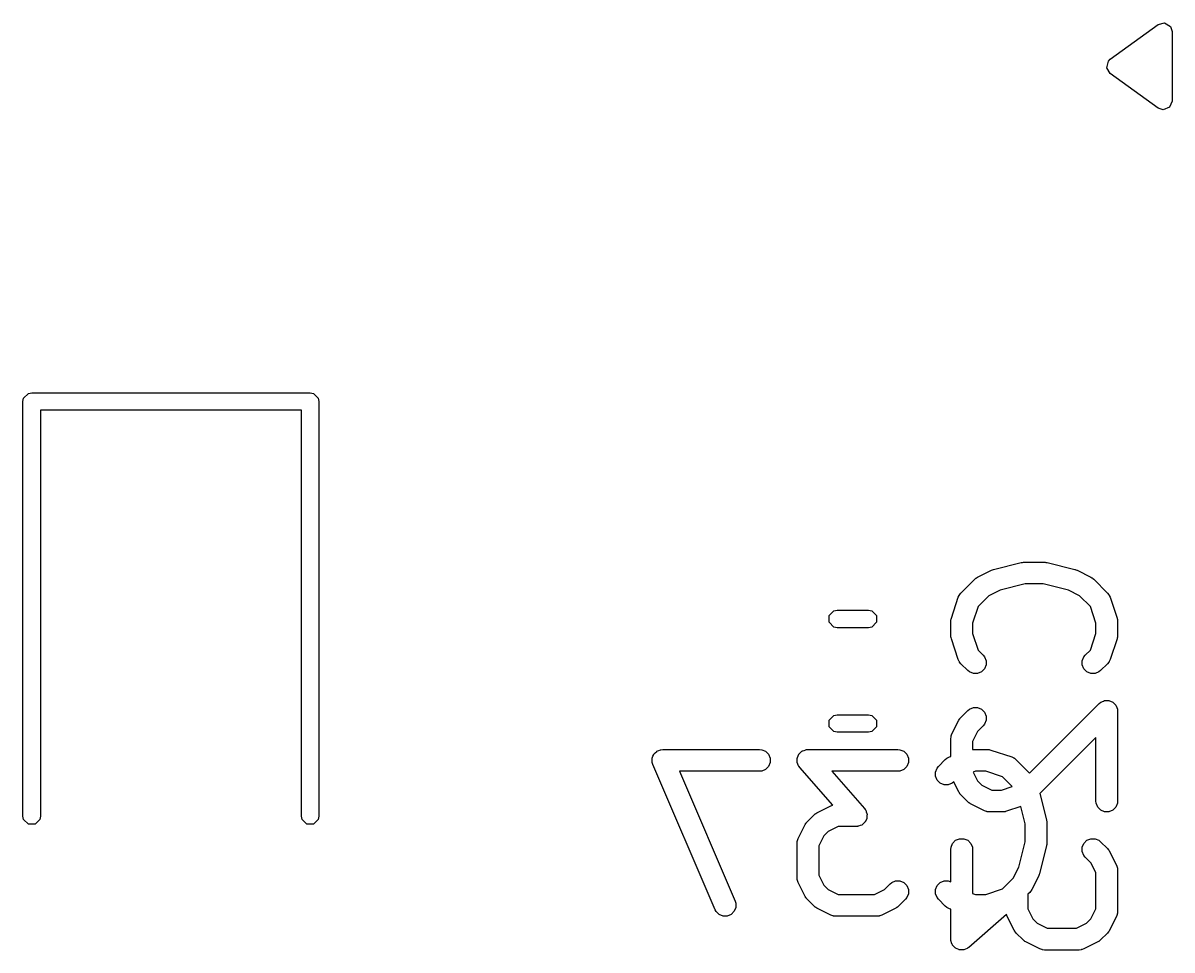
# Model space of a CAD drawing. Extents: x 3.99 to 8.09, y -5.39 to -1.7.
# Drawn here: x 7.2059 to 7.5177, y -3.2371 to -2.9855 of the extents above; entities that cross this region are included whole.
import ezdxf

# ---------------------------------------------------------------- set-up
doc = ezdxf.new("R2010")
doc.units = 0
doc.header["$MEASUREMENT"] = 0
doc.layers.add('BLACK', color=7, linetype='CONTINUOUS')

msp = doc.modelspace()

# ---------------------------------------------------------------- linework, layer by layer
at = {"layer": 'BLACK', "linetype": 'CONTINUOUS'}
for p, q in [((7.50097, -2.99533), (7.51396, -2.98588)), ((7.51396, -2.98588), (7.51572, -2.98546)), ((7.51572, -2.98546), (7.51726, -2.98641)), ((7.51726, -2.98641), (7.51772, -2.9878)), ((7.51772, -2.9878), (7.51772, -3.00669)), ((7.50003, -2.99761), (7.50045, -2.99585)), ((7.50045, -2.99585), (7.50097, -2.99533)), ((7.50097, -2.99915), (7.50003, -2.99761)), ((7.51396, -3.0086), (7.50097, -2.99915)), ((7.51535, -3.00906), (7.51396, -3.0086)), ((7.51702, -3.00836), (7.51535, -3.00906)), ((7.51772, -3.00669), (7.51702, -3.00836)), ((7.20609, -3.08729), (7.20736, -3.08601)), ((7.20736, -3.08601), (7.20827, -3.08583)), ((7.20827, -3.08583), (7.28386, -3.08583)), ((7.28386, -3.08583), (7.28476, -3.08601)), ((7.28476, -3.08601), (7.28604, -3.08729)), ((7.20591, -3.08819), (7.20609, -3.08729)), ((7.20591, -3.20079), (7.20591, -3.08819)), ((7.28604, -3.08729), (7.28622, -3.08819)), ((7.28622, -3.08819), (7.28622, -3.20079)), ((7.2815, -3.09055), (7.21063, -3.09055)), ((7.21063, -3.09055), (7.21063, -3.20079)), ((7.2815, -3.20079), (7.2815, -3.09055)), ((7.46929, -3.13381), (7.47679, -3.13193)), ((7.47679, -3.13193), (7.47689, -3.13192)), ((7.47689, -3.13192), (7.47693, -3.1319)), ((7.47693, -3.1319), (7.47715, -3.13188)), ((7.47715, -3.13188), (7.47737, -3.13185)), ((7.47737, -3.13185), (7.47741, -3.13185)), ((7.47741, -3.13185), (7.47751, -3.13184)), ((7.47751, -3.13184), (7.48313, -3.13184)), ((7.48313, -3.13184), (7.48323, -3.13185)), ((7.48323, -3.13185), (7.48328, -3.13185)), ((7.48328, -3.13185), (7.48349, -3.13188)), ((7.48349, -3.13188), (7.48371, -3.1319)), ((7.48371, -3.1319), (7.48375, -3.13192)), ((7.48375, -3.13192), (7.48385, -3.13193)), ((7.48385, -3.13193), (7.49135, -3.13381)), ((7.46042, -3.14021), (7.46417, -3.13646)), ((7.46417, -3.13646), (7.4644, -3.13627)), ((7.4644, -3.13627), (7.46445, -3.13621)), ((7.46445, -3.13621), (7.46454, -3.13616)), ((7.46454, -3.13616), (7.46462, -3.13609)), ((7.46462, -3.13609), (7.46469, -3.13606)), ((7.46469, -3.13606), (7.46494, -3.1359)), ((7.46494, -3.1359), (7.46869, -3.13403)), ((7.46869, -3.13403), (7.46873, -3.13401)), ((7.46873, -3.13401), (7.46875, -3.134)), ((7.46875, -3.134), (7.46899, -3.13391)), ((7.46899, -3.13391), (7.46923, -3.13382)), ((7.46923, -3.13382), (7.46925, -3.13382)), ((7.46925, -3.13382), (7.46929, -3.13381)), ((7.49135, -3.13381), (7.49139, -3.13382)), ((7.49139, -3.13382), (7.49141, -3.13382)), ((7.49141, -3.13382), (7.49165, -3.13391)), ((7.49165, -3.13391), (7.49189, -3.134)), ((7.49189, -3.134), (7.49191, -3.13401)), ((7.49191, -3.13401), (7.49195, -3.13403)), ((7.49195, -3.13403), (7.4957, -3.1359)), ((7.4957, -3.1359), (7.49595, -3.13606)), ((7.49595, -3.13606), (7.49602, -3.13609)), ((7.49602, -3.13609), (7.4961, -3.13616)), ((7.4961, -3.13616), (7.49619, -3.13621)), ((7.49619, -3.13621), (7.49624, -3.13627)), ((7.49624, -3.13627), (7.49647, -3.13646)), ((7.49647, -3.13646), (7.50022, -3.14021)), ((7.47104, -3.13946), (7.46801, -3.14097)), ((7.47787, -3.13775), (7.47104, -3.13946)), ((7.48277, -3.13775), (7.47787, -3.13775)), ((7.4896, -3.13946), (7.48277, -3.13775)), ((7.49263, -3.14097), (7.4896, -3.13946)), ((7.45784, -3.14699), (7.45971, -3.14136)), ((7.45971, -3.14136), (7.45995, -3.14083)), ((7.45995, -3.14083), (7.46002, -3.14075)), ((7.46002, -3.14075), (7.46006, -3.14065)), ((7.46006, -3.14065), (7.46042, -3.14021)), ((7.46801, -3.14097), (7.46509, -3.14389)), ((7.49555, -3.14389), (7.49263, -3.14097)), ((7.50022, -3.14021), (7.50059, -3.14065)), ((7.50059, -3.14065), (7.50063, -3.14075)), ((7.50063, -3.14075), (7.5007, -3.14083)), ((7.5007, -3.14083), (7.50093, -3.14136)), ((7.50093, -3.14136), (7.50281, -3.14699)), ((7.42467, -3.14634), (7.42595, -3.14506)), ((7.42595, -3.14506), (7.42686, -3.14488)), ((7.42686, -3.14488), (7.43535, -3.14488)), ((7.43535, -3.14488), (7.43625, -3.14506)), ((7.43625, -3.14506), (7.43753, -3.14634)), ((7.46509, -3.14389), (7.46359, -3.1484)), ((7.49705, -3.1484), (7.49555, -3.14389)), ((7.42467, -3.14815), (7.42467, -3.14634)), ((7.42595, -3.14943), (7.42467, -3.14815)), ((7.43753, -3.14815), (7.43625, -3.14943)), ((7.43753, -3.14634), (7.43753, -3.14815)), ((7.45768, -3.14792), (7.45771, -3.14763)), ((7.45768, -3.15167), (7.45768, -3.14792)), ((7.45771, -3.14755), (7.45773, -3.14745)), ((7.45771, -3.14763), (7.45771, -3.14755)), ((7.45773, -3.14745), (7.45774, -3.14734)), ((7.45774, -3.14734), (7.45777, -3.14727)), ((7.45777, -3.14727), (7.45784, -3.14699)), ((7.46359, -3.1484), (7.46359, -3.15119)), ((7.49705, -3.15119), (7.49705, -3.1484)), ((7.50281, -3.14699), (7.50287, -3.14727)), ((7.50287, -3.14727), (7.5029, -3.14734)), ((7.5029, -3.14734), (7.50291, -3.14745)), ((7.50291, -3.14745), (7.50294, -3.14755)), ((7.50294, -3.14755), (7.50293, -3.14763)), ((7.50293, -3.14763), (7.50296, -3.14792)), ((7.50296, -3.14792), (7.50296, -3.15167)), ((7.42686, -3.14961), (7.42595, -3.14943)), ((7.43535, -3.14961), (7.42686, -3.14961)), ((7.43625, -3.14943), (7.43535, -3.14961)), ((7.45771, -3.15196), (7.45768, -3.15167)), ((7.45771, -3.15204), (7.45771, -3.15196)), ((7.45773, -3.15214), (7.45771, -3.15204)), ((7.45774, -3.15224), (7.45773, -3.15214)), ((7.45777, -3.15232), (7.45774, -3.15224)), ((7.45784, -3.1526), (7.45777, -3.15232)), ((7.46359, -3.15119), (7.46509, -3.1557)), ((7.49555, -3.1557), (7.49705, -3.15119)), ((7.50287, -3.15232), (7.50281, -3.1526)), ((7.5029, -3.15224), (7.50287, -3.15232)), ((7.50291, -3.15214), (7.5029, -3.15224)), ((7.50294, -3.15204), (7.50291, -3.15214)), ((7.50296, -3.15167), (7.50293, -3.15196)), ((7.50293, -3.15196), (7.50294, -3.15204)), ((7.45971, -3.15823), (7.45784, -3.1526)), ((7.50281, -3.1526), (7.50093, -3.15823)), ((7.45995, -3.15875), (7.45971, -3.15823)), ((7.46509, -3.1557), (7.46647, -3.15708)), ((7.46647, -3.15708), (7.46684, -3.15753)), ((7.46684, -3.15753), (7.46728, -3.15859)), ((7.46728, -3.15859), (7.46728, -3.15974)), ((7.49336, -3.15859), (7.4938, -3.15753)), ((7.49336, -3.15974), (7.49336, -3.15859)), ((7.4938, -3.15753), (7.49417, -3.15708)), ((7.49417, -3.15708), (7.49555, -3.1557)), ((7.50093, -3.15823), (7.5007, -3.15875)), ((7.46002, -3.15884), (7.45995, -3.15875)), ((7.46006, -3.15893), (7.46002, -3.15884)), ((7.46042, -3.15938), (7.46006, -3.15893)), ((7.4623, -3.16126), (7.46042, -3.15938)), ((7.46275, -3.16162), (7.4623, -3.16126)), ((7.46381, -3.16206), (7.46275, -3.16162)), ((7.46603, -3.16162), (7.46496, -3.16206)), ((7.46684, -3.16081), (7.46603, -3.16162)), ((7.46728, -3.15974), (7.46684, -3.16081)), ((7.4938, -3.16081), (7.49336, -3.15974)), ((7.49462, -3.16162), (7.4938, -3.16081)), ((7.49568, -3.16206), (7.49462, -3.16162)), ((7.4979, -3.16162), (7.49683, -3.16206)), ((7.49834, -3.16126), (7.4979, -3.16162)), ((7.50022, -3.15938), (7.49834, -3.16126)), ((7.50059, -3.15893), (7.50022, -3.15938)), ((7.50063, -3.15884), (7.50059, -3.15893)), ((7.5007, -3.15875), (7.50063, -3.15884)), ((7.46496, -3.16206), (7.46381, -3.16206)), ((7.49683, -3.16206), (7.49568, -3.16206)), ((7.47904, -3.18908), (7.49792, -3.1702)), ((7.49792, -3.1702), (7.49837, -3.16984)), ((7.49837, -3.16984), (7.49912, -3.16952)), ((7.49912, -3.16952), (7.49943, -3.16939)), ((7.49943, -3.16939), (7.50058, -3.16939)), ((7.50058, -3.16939), (7.50165, -3.16984)), ((7.50165, -3.16984), (7.50246, -3.17065)), ((7.50246, -3.17065), (7.50272, -3.17127)), ((7.42467, -3.17469), (7.42595, -3.17341)), ((7.42595, -3.17341), (7.42686, -3.17323)), ((7.42686, -3.17323), (7.43535, -3.17323)), ((7.43535, -3.17323), (7.43625, -3.17341)), ((7.43625, -3.17341), (7.43753, -3.17469)), ((7.46012, -3.17432), (7.46018, -3.17423)), ((7.46018, -3.17423), (7.46024, -3.17418)), ((7.46024, -3.17418), (7.46042, -3.17395)), ((7.46042, -3.17395), (7.4623, -3.17208)), ((7.4623, -3.17208), (7.46275, -3.17171)), ((7.46275, -3.17171), (7.46381, -3.17127)), ((7.46381, -3.17127), (7.46496, -3.17127)), ((7.46496, -3.17127), (7.46603, -3.17171)), ((7.46603, -3.17171), (7.46684, -3.17253)), ((7.46684, -3.17253), (7.46728, -3.17359)), ((7.46728, -3.17359), (7.46728, -3.17474)), ((7.50272, -3.17127), (7.5029, -3.17171)), ((7.5029, -3.17171), (7.50296, -3.17229)), ((7.50296, -3.17229), (7.50296, -3.19666)), ((7.42467, -3.17649), (7.42467, -3.17469)), ((7.42595, -3.17777), (7.42467, -3.17649)), ((7.43753, -3.17649), (7.43625, -3.17777)), ((7.43753, -3.17469), (7.43753, -3.17649)), ((7.458, -3.17847), (7.45987, -3.17472)), ((7.45987, -3.17472), (7.46003, -3.17447)), ((7.46003, -3.17447), (7.46006, -3.1744)), ((7.46006, -3.1744), (7.46012, -3.17432)), ((7.46647, -3.17625), (7.46494, -3.17779)), ((7.46684, -3.17581), (7.46647, -3.17625)), ((7.46728, -3.17474), (7.46684, -3.17581)), ((7.42686, -3.17795), (7.42595, -3.17777)), ((7.43535, -3.17795), (7.42686, -3.17795)), ((7.43625, -3.17777), (7.43535, -3.17795)), ((7.45768, -3.17979), (7.45774, -3.17921)), ((7.45768, -3.18459), (7.45768, -3.17979)), ((7.45774, -3.17921), (7.45778, -3.17912)), ((7.45778, -3.17912), (7.45779, -3.17901)), ((7.45779, -3.17901), (7.458, -3.17847)), ((7.46494, -3.17779), (7.46359, -3.18049)), ((7.49705, -3.17942), (7.48186, -3.19462)), ((7.49705, -3.19666), (7.49705, -3.17942)), ((7.37709, -3.18398), (7.37749, -3.18359)), ((7.37749, -3.18359), (7.37788, -3.18319)), ((7.37788, -3.18319), (7.37789, -3.18318)), ((7.37789, -3.18318), (7.37791, -3.18317)), ((7.37791, -3.18317), (7.37842, -3.18295)), ((7.37842, -3.18295), (7.37894, -3.18273)), ((7.37894, -3.18273), (7.37895, -3.18273)), ((7.37895, -3.18273), (7.37897, -3.18273)), ((7.37897, -3.18273), (7.37955, -3.18267)), ((7.37955, -3.18267), (7.40579, -3.18267)), ((7.40579, -3.18267), (7.40637, -3.18273)), ((7.40637, -3.18273), (7.40743, -3.18317)), ((7.40743, -3.18317), (7.40825, -3.18398)), ((7.41658, -3.18382), (7.41694, -3.18351)), ((7.41694, -3.18351), (7.41728, -3.18317)), ((7.41728, -3.18317), (7.41737, -3.18313)), ((7.41737, -3.18313), (7.41744, -3.18306)), ((7.41744, -3.18306), (7.4179, -3.18291)), ((7.4179, -3.18291), (7.41834, -3.18273)), ((7.41834, -3.18273), (7.41848, -3.18271)), ((7.41848, -3.18271), (7.41853, -3.18269)), ((7.41853, -3.18269), (7.41861, -3.1827)), ((7.41861, -3.1827), (7.41892, -3.18267)), ((7.41892, -3.18267), (7.44329, -3.18267)), ((7.44329, -3.18267), (7.44386, -3.18273)), ((7.44386, -3.18273), (7.44493, -3.18317)), ((7.44493, -3.18317), (7.44574, -3.18398)), ((7.46359, -3.18049), (7.46359, -3.1827)), ((7.46359, -3.1827), (7.46362, -3.1827)), ((7.46362, -3.1827), (7.46391, -3.18267)), ((7.46391, -3.18267), (7.46766, -3.18267)), ((7.46766, -3.18267), (7.46795, -3.1827)), ((7.46795, -3.1827), (7.46803, -3.18269)), ((7.46803, -3.18269), (7.46813, -3.18272)), ((7.46813, -3.18272), (7.46824, -3.18273)), ((7.46824, -3.18273), (7.46831, -3.18276)), ((7.46831, -3.18276), (7.46859, -3.18282)), ((7.46859, -3.18282), (7.47422, -3.1847)), ((7.37664, -3.18508), (7.37665, -3.18507)), ((7.37665, -3.18564), (7.37664, -3.18508)), ((7.37665, -3.18505), (7.37686, -3.18453)), ((7.37665, -3.18507), (7.37665, -3.18505)), ((7.37665, -3.1862), (7.37665, -3.18564)), ((7.37666, -3.18622), (7.37665, -3.1862)), ((7.37666, -3.18623), (7.37666, -3.18622)), ((7.37683, -3.18679), (7.37666, -3.18623)), ((7.37686, -3.18453), (7.37707, -3.18401)), ((7.37707, -3.18401), (7.37708, -3.184)), ((7.37708, -3.184), (7.37709, -3.18398)), ((7.40825, -3.18398), (7.40869, -3.18505)), ((7.40869, -3.1862), (7.40825, -3.18726)), ((7.40869, -3.18505), (7.40869, -3.1862)), ((7.41599, -3.186), (7.41602, -3.18553)), ((7.41602, -3.1861), (7.41599, -3.186)), ((7.41602, -3.18505), (7.41606, -3.18495)), ((7.41602, -3.18553), (7.41602, -3.18505)), ((7.41602, -3.1862), (7.41602, -3.1861)), ((7.4162, -3.18664), (7.41602, -3.1862)), ((7.41606, -3.18495), (7.41607, -3.18486)), ((7.41607, -3.18486), (7.41628, -3.18443)), ((7.41636, -3.1871), (7.4162, -3.18664)), ((7.41628, -3.18443), (7.41646, -3.18398)), ((7.41646, -3.18398), (7.41653, -3.18391)), ((7.41653, -3.18391), (7.41658, -3.18382)), ((7.44574, -3.18398), (7.44618, -3.18505)), ((7.44618, -3.1862), (7.44574, -3.18726)), ((7.44618, -3.18505), (7.44618, -3.1862)), ((7.45432, -3.18728), (7.4562, -3.18541)), ((7.4562, -3.18541), (7.45665, -3.18504)), ((7.45665, -3.18504), (7.45674, -3.185)), ((7.45674, -3.185), (7.45682, -3.18493)), ((7.45682, -3.18493), (7.45735, -3.1847)), ((7.45735, -3.1847), (7.45768, -3.18459)), ((7.47422, -3.1847), (7.47475, -3.18493)), ((7.47475, -3.18493), (7.47483, -3.185)), ((7.47483, -3.185), (7.47493, -3.18504)), ((7.47493, -3.18504), (7.47537, -3.18541)), ((7.47537, -3.18541), (7.47904, -3.18908)), ((7.39371, -3.22616), (7.37683, -3.18679)), ((7.40579, -3.18858), (7.38402, -3.18858)), ((7.38402, -3.18858), (7.39913, -3.22383)), ((7.40637, -3.18852), (7.40579, -3.18858)), ((7.40743, -3.18808), (7.40637, -3.18852)), ((7.40825, -3.18726), (7.40743, -3.18808)), ((7.41644, -3.18721), (7.41636, -3.1871)), ((7.41646, -3.18726), (7.41644, -3.18721)), ((7.41652, -3.18732), (7.41646, -3.18726)), ((7.41669, -3.18757), (7.41652, -3.18732)), ((7.42563, -3.19778), (7.41669, -3.18757)), ((7.44329, -3.18858), (7.42542, -3.18858)), ((7.42542, -3.18858), (7.43426, -3.19868)), ((7.44386, -3.18852), (7.44329, -3.18858)), ((7.44493, -3.18808), (7.44386, -3.18852)), ((7.44574, -3.18726), (7.44493, -3.18808)), ((7.45352, -3.1888), (7.45396, -3.18773)), ((7.45352, -3.18995), (7.45352, -3.1888)), ((7.45396, -3.18773), (7.45432, -3.18728)), ((7.46439, -3.18858), (7.46375, -3.18879)), ((7.46375, -3.18879), (7.46494, -3.19116)), ((7.46718, -3.18858), (7.46439, -3.18858)), ((7.47169, -3.19008), (7.46718, -3.18858)), ((7.45396, -3.19101), (7.45352, -3.18995)), ((7.45477, -3.19183), (7.45396, -3.19101)), ((7.45584, -3.19227), (7.45477, -3.19183)), ((7.45699, -3.19227), (7.45584, -3.19227)), ((7.45805, -3.19183), (7.45699, -3.19227)), ((7.45849, -3.19147), (7.45805, -3.19183)), ((7.45987, -3.19423), (7.45849, -3.19147)), ((7.46494, -3.19116), (7.46614, -3.19236)), ((7.46614, -3.19236), (7.46883, -3.19371)), ((7.47141, -3.19371), (7.47434, -3.19273)), ((7.47434, -3.19273), (7.47169, -3.19008)), ((7.46003, -3.19448), (7.45987, -3.19423)), ((7.46006, -3.19455), (7.46003, -3.19448)), ((7.46012, -3.19463), (7.46006, -3.19455)), ((7.46018, -3.19472), (7.46012, -3.19463)), ((7.46024, -3.19477), (7.46018, -3.19472)), ((7.46042, -3.195), (7.46024, -3.19477)), ((7.4623, -3.19688), (7.46042, -3.195)), ((7.46883, -3.19371), (7.47141, -3.19371)), ((7.48186, -3.19462), (7.48365, -3.20178)), ((7.42135, -3.19985), (7.42509, -3.19798)), ((7.42509, -3.19798), (7.42563, -3.19778)), ((7.43426, -3.19868), (7.43444, -3.19893)), ((7.43444, -3.19893), (7.43449, -3.19898)), ((7.43449, -3.19898), (7.43452, -3.19903)), ((7.43452, -3.19903), (7.4346, -3.19915)), ((7.4346, -3.19915), (7.43475, -3.1996)), ((7.46252, -3.19706), (7.4623, -3.19688)), ((7.46258, -3.19712), (7.46252, -3.19706)), ((7.46266, -3.19718), (7.46258, -3.19712)), ((7.46275, -3.19724), (7.46266, -3.19718)), ((7.46282, -3.19727), (7.46275, -3.19724)), ((7.46307, -3.19743), (7.46282, -3.19727)), ((7.46682, -3.1993), (7.46307, -3.19743)), ((7.47666, -3.19818), (7.47282, -3.19946)), ((7.47783, -3.20286), (7.47666, -3.19818)), ((7.49711, -3.19724), (7.49705, -3.19666)), ((7.49755, -3.1983), (7.49711, -3.19724)), ((7.49837, -3.19912), (7.49755, -3.1983)), ((7.49943, -3.19956), (7.49837, -3.19912)), ((7.50165, -3.19912), (7.50058, -3.19956)), ((7.50246, -3.1983), (7.50165, -3.19912)), ((7.5029, -3.19724), (7.50246, -3.1983)), ((7.50296, -3.19666), (7.5029, -3.19724)), ((7.20609, -3.20169), (7.20591, -3.20079)), ((7.20736, -3.20297), (7.20609, -3.20169)), ((7.21045, -3.20169), (7.20917, -3.20297)), ((7.21063, -3.20079), (7.21045, -3.20169)), ((7.28168, -3.20169), (7.2815, -3.20079)), ((7.28295, -3.20297), (7.28168, -3.20169)), ((7.28604, -3.20169), (7.28476, -3.20297)), ((7.28622, -3.20079), (7.28604, -3.20169)), ((7.41852, -3.20251), (7.4187, -3.20228)), ((7.4187, -3.20228), (7.42058, -3.20041)), ((7.42058, -3.20041), (7.4208, -3.20022)), ((7.4208, -3.20022), (7.42086, -3.20016)), ((7.42086, -3.20016), (7.42094, -3.20011)), ((7.42094, -3.20011), (7.42103, -3.20004)), ((7.42103, -3.20004), (7.4211, -3.20001)), ((7.4211, -3.20001), (7.42135, -3.19985)), ((7.43449, -3.20226), (7.43442, -3.20233)), ((7.43468, -3.20182), (7.43449, -3.20226)), ((7.43489, -3.20139), (7.43468, -3.20182)), ((7.43475, -3.1996), (7.43494, -3.20004)), ((7.4349, -3.20129), (7.43489, -3.20139)), ((7.43494, -3.2012), (7.4349, -3.20129)), ((7.43494, -3.20004), (7.43494, -3.20014)), ((7.43494, -3.20014), (7.43497, -3.20024)), ((7.43497, -3.20024), (7.43494, -3.20072)), ((7.43494, -3.20072), (7.43494, -3.2012)), ((7.46736, -3.19951), (7.46682, -3.1993)), ((7.46746, -3.19952), (7.46736, -3.19951)), ((7.46756, -3.19956), (7.46746, -3.19952)), ((7.46814, -3.19962), (7.46756, -3.19956)), ((7.47189, -3.19962), (7.46814, -3.19962)), ((7.47218, -3.19959), (7.47189, -3.19962)), ((7.47225, -3.19959), (7.47218, -3.19959)), ((7.47236, -3.19957), (7.47225, -3.19959)), ((7.47246, -3.19956), (7.47236, -3.19957)), ((7.47253, -3.19953), (7.47246, -3.19956)), ((7.47282, -3.19946), (7.47253, -3.19953)), ((7.48365, -3.20178), (7.48366, -3.20188)), ((7.48366, -3.20188), (7.48368, -3.20192)), ((7.48368, -3.20192), (7.4837, -3.20214)), ((7.4837, -3.20214), (7.48373, -3.20235)), ((7.50058, -3.19956), (7.49943, -3.19956)), ((7.20917, -3.20297), (7.20736, -3.20297)), ((7.28476, -3.20297), (7.28295, -3.20297)), ((7.41628, -3.2068), (7.41815, -3.20305)), ((7.41815, -3.20305), (7.41831, -3.2028)), ((7.41831, -3.2028), (7.41834, -3.20273)), ((7.41834, -3.20273), (7.4184, -3.20265)), ((7.4184, -3.20265), (7.41846, -3.20256)), ((7.41846, -3.20256), (7.41852, -3.20251)), ((7.42441, -3.20492), (7.42322, -3.20612)), ((7.42711, -3.20357), (7.42441, -3.20492)), ((7.43204, -3.20357), (7.42711, -3.20357)), ((7.43234, -3.20354), (7.43204, -3.20357)), ((7.43242, -3.20355), (7.43234, -3.20354)), ((7.43248, -3.20353), (7.43242, -3.20355)), ((7.43262, -3.20352), (7.43248, -3.20353)), ((7.43306, -3.20333), (7.43262, -3.20352)), ((7.43351, -3.20318), (7.43306, -3.20333)), ((7.43359, -3.20311), (7.43351, -3.20318)), ((7.43368, -3.20308), (7.43359, -3.20311)), ((7.43402, -3.20274), (7.43368, -3.20308)), ((7.43438, -3.20242), (7.43402, -3.20274)), ((7.43442, -3.20233), (7.43438, -3.20242)), ((7.47783, -3.20776), (7.47783, -3.20286)), ((7.48373, -3.20235), (7.48373, -3.2024)), ((7.48373, -3.2024), (7.48374, -3.2025)), ((7.48374, -3.2025), (7.48374, -3.20812)), ((7.41596, -3.20812), (7.41602, -3.20754)), ((7.41596, -3.21749), (7.41596, -3.20812)), ((7.41602, -3.20754), (7.41606, -3.20745)), ((7.41606, -3.20745), (7.41607, -3.20734)), ((7.41607, -3.20734), (7.41628, -3.2068)), ((7.42322, -3.20612), (7.42187, -3.20882)), ((7.45774, -3.20921), (7.45818, -3.20815)), ((7.45818, -3.20815), (7.459, -3.20733)), ((7.459, -3.20733), (7.46006, -3.20689)), ((7.46006, -3.20689), (7.46121, -3.20689)), ((7.46121, -3.20689), (7.46228, -3.20733)), ((7.46228, -3.20733), (7.46309, -3.20815)), ((7.46309, -3.20815), (7.46353, -3.20921)), ((7.47612, -3.21459), (7.47783, -3.20776)), ((7.4837, -3.20848), (7.48368, -3.2087)), ((7.48373, -3.20826), (7.4837, -3.20848)), ((7.48374, -3.20812), (7.48373, -3.20822)), ((7.48373, -3.20822), (7.48373, -3.20826)), ((7.49336, -3.20921), (7.4938, -3.20815)), ((7.4938, -3.20815), (7.49462, -3.20733)), ((7.49462, -3.20733), (7.49568, -3.20689)), ((7.49568, -3.20689), (7.49683, -3.20689)), ((7.49683, -3.20689), (7.4979, -3.20733)), ((7.4979, -3.20733), (7.49834, -3.2077)), ((7.49834, -3.2077), (7.50022, -3.20957)), ((7.42187, -3.20882), (7.42187, -3.2168)), ((7.45768, -3.20979), (7.45774, -3.20921)), ((7.45768, -3.21864), (7.45768, -3.20979)), ((7.46353, -3.20921), (7.46359, -3.20979)), ((7.46359, -3.20979), (7.46359, -3.22177)), ((7.48365, -3.20884), (7.48177, -3.21634)), ((7.48366, -3.20874), (7.48365, -3.20884)), ((7.48368, -3.2087), (7.48366, -3.20874)), ((7.49336, -3.21036), (7.49336, -3.20921)), ((7.4938, -3.21143), (7.49336, -3.21036)), ((7.49417, -3.21187), (7.4938, -3.21143)), ((7.50022, -3.20957), (7.50041, -3.2098)), ((7.50041, -3.2098), (7.50046, -3.20985)), ((7.50046, -3.20985), (7.50052, -3.20994)), ((7.50052, -3.20994), (7.50059, -3.21002)), ((7.50059, -3.21002), (7.50062, -3.21009)), ((7.50062, -3.21009), (7.50077, -3.21034)), ((7.50077, -3.21034), (7.50265, -3.21409)), ((7.47461, -3.21762), (7.47612, -3.21459)), ((7.49571, -3.21341), (7.49417, -3.21187)), ((7.49705, -3.21611), (7.49571, -3.21341)), ((7.50265, -3.21409), (7.50285, -3.21463)), ((7.50285, -3.21463), (7.50286, -3.21474)), ((7.50286, -3.21474), (7.5029, -3.21483)), ((7.41602, -3.21807), (7.41596, -3.21749)), ((7.42187, -3.2168), (7.42322, -3.21949)), ((7.47169, -3.22054), (7.47461, -3.21762)), ((7.48155, -3.21694), (7.47968, -3.22069)), ((7.48157, -3.2169), (7.48155, -3.21694)), ((7.48158, -3.21688), (7.48157, -3.2169)), ((7.48166, -3.21664), (7.48158, -3.21688)), ((7.48176, -3.2164), (7.48166, -3.21664)), ((7.48177, -3.21634), (7.48176, -3.21638)), ((7.48176, -3.21638), (7.48176, -3.2164)), ((7.49705, -3.22596), (7.49705, -3.21611)), ((7.5029, -3.21483), (7.50296, -3.21541)), ((7.50296, -3.21541), (7.50296, -3.22666)), ((7.41606, -3.21817), (7.41602, -3.21807)), ((7.41607, -3.21827), (7.41606, -3.21817)), ((7.41628, -3.21881), (7.41607, -3.21827)), ((7.41815, -3.22256), (7.41628, -3.21881)), ((7.42322, -3.21949), (7.42441, -3.22069)), ((7.42441, -3.22069), (7.42711, -3.22204)), ((7.43697, -3.22204), (7.43966, -3.22069)), ((7.43966, -3.22069), (7.4412, -3.21916)), ((7.4412, -3.21916), (7.44165, -3.21879)), ((7.44165, -3.21879), (7.44271, -3.21835)), ((7.44271, -3.21835), (7.44386, -3.21835)), ((7.44386, -3.21835), (7.44493, -3.21879)), ((7.44493, -3.21879), (7.44574, -3.2196)), ((7.44574, -3.2196), (7.44618, -3.22067)), ((7.44618, -3.22067), (7.44618, -3.22182)), ((7.45352, -3.22067), (7.45396, -3.2196)), ((7.45352, -3.22182), (7.45352, -3.22067)), ((7.45396, -3.2196), (7.45477, -3.21879)), ((7.45477, -3.21879), (7.45584, -3.21835)), ((7.45584, -3.21835), (7.45699, -3.21835)), ((7.45699, -3.21835), (7.45768, -3.21864)), ((7.46718, -3.22204), (7.47169, -3.22054)), ((7.47952, -3.22094), (7.47949, -3.22101)), ((7.47968, -3.22069), (7.47952, -3.22094)), ((7.39913, -3.22383), (7.39931, -3.22438)), ((7.41831, -3.22281), (7.41815, -3.22256)), ((7.41834, -3.22288), (7.41831, -3.22281)), ((7.4184, -3.22296), (7.41834, -3.22288)), ((7.41846, -3.22305), (7.4184, -3.22296)), ((7.41852, -3.2231), (7.41846, -3.22305)), ((7.4187, -3.22333), (7.41852, -3.2231)), ((7.42058, -3.22521), (7.4187, -3.22333)), ((7.42711, -3.22204), (7.43697, -3.22204)), ((7.44538, -3.22333), (7.4435, -3.22521)), ((7.44574, -3.22288), (7.44538, -3.22333)), ((7.44618, -3.22182), (7.44574, -3.22288)), ((7.45396, -3.22288), (7.45352, -3.22182)), ((7.45432, -3.22333), (7.45396, -3.22288)), ((7.4562, -3.22521), (7.45432, -3.22333)), ((7.46359, -3.22177), (7.46439, -3.22204)), ((7.46439, -3.22204), (7.46718, -3.22204)), ((7.47912, -3.22146), (7.47859, -3.22199)), ((7.47859, -3.22199), (7.47859, -3.22596)), ((7.47931, -3.22123), (7.47912, -3.22146)), ((7.47937, -3.22118), (7.47931, -3.22123)), ((7.47942, -3.22109), (7.47937, -3.22118)), ((7.47949, -3.22101), (7.47942, -3.22109)), ((7.39398, -3.22666), (7.39371, -3.22616)), ((7.39481, -3.22747), (7.39398, -3.22666)), ((7.39889, -3.2266), (7.39809, -3.22743)), ((7.39932, -3.22553), (7.39889, -3.2266)), ((7.39931, -3.22438), (7.39932, -3.22553)), ((7.4208, -3.22539), (7.42058, -3.22521)), ((7.42086, -3.22545), (7.4208, -3.22539)), ((7.42094, -3.22551), (7.42086, -3.22545)), ((7.42103, -3.22557), (7.42094, -3.22551)), ((7.4211, -3.2256), (7.42103, -3.22557)), ((7.42135, -3.22576), (7.4211, -3.2256)), ((7.42509, -3.22763), (7.42135, -3.22576)), ((7.44273, -3.22576), (7.43898, -3.22763)), ((7.44298, -3.2256), (7.44273, -3.22576)), ((7.44305, -3.22557), (7.44298, -3.2256)), ((7.44313, -3.22551), (7.44305, -3.22557)), ((7.44322, -3.22545), (7.44313, -3.22551)), ((7.44328, -3.22539), (7.44322, -3.22545)), ((7.4435, -3.22521), (7.44328, -3.22539)), ((7.45665, -3.22557), (7.4562, -3.22521)), ((7.45674, -3.22561), (7.45665, -3.22557)), ((7.45682, -3.22568), (7.45674, -3.22561)), ((7.45735, -3.22592), (7.45682, -3.22568)), ((7.45768, -3.22603), (7.45735, -3.22592)), ((7.45768, -3.23416), (7.45768, -3.22603)), ((7.47859, -3.22596), (7.47994, -3.22866)), ((7.49571, -3.22866), (7.49705, -3.22596)), ((7.5029, -3.22724), (7.50286, -3.22733)), ((7.50296, -3.22666), (7.5029, -3.22724)), ((7.39588, -3.2279), (7.39481, -3.22747)), ((7.39703, -3.22788), (7.39588, -3.2279)), ((7.39809, -3.22743), (7.39703, -3.22788)), ((7.42564, -3.22784), (7.42509, -3.22763)), ((7.42574, -3.22785), (7.42564, -3.22784)), ((7.42584, -3.22789), (7.42574, -3.22785)), ((7.42642, -3.22795), (7.42584, -3.22789)), ((7.43766, -3.22795), (7.42642, -3.22795)), ((7.43824, -3.22789), (7.43766, -3.22795)), ((7.43834, -3.22785), (7.43824, -3.22789)), ((7.43844, -3.22784), (7.43834, -3.22785)), ((7.43898, -3.22763), (7.43844, -3.22784)), ((7.47279, -3.22745), (7.46258, -3.23638)), ((7.47299, -3.22798), (7.47279, -3.22745)), ((7.47487, -3.23173), (7.47299, -3.22798)), ((7.47994, -3.22866), (7.48113, -3.22986)), ((7.48113, -3.22986), (7.48383, -3.23121)), ((7.49181, -3.23121), (7.49451, -3.22986)), ((7.49451, -3.22986), (7.49571, -3.22866)), ((7.50265, -3.22798), (7.50077, -3.23173)), ((7.50285, -3.22744), (7.50265, -3.22798)), ((7.50286, -3.22733), (7.50285, -3.22744)), ((7.47502, -3.23198), (7.47487, -3.23173)), ((7.47505, -3.23205), (7.47502, -3.23198)), ((7.47512, -3.23213), (7.47505, -3.23205)), ((7.47518, -3.23222), (7.47512, -3.23213)), ((7.47524, -3.23227), (7.47518, -3.23222)), ((7.47542, -3.2325), (7.47524, -3.23227)), ((7.4773, -3.23437), (7.47542, -3.2325)), ((7.48383, -3.23121), (7.49181, -3.23121)), ((7.50022, -3.2325), (7.49834, -3.23437)), ((7.50041, -3.23227), (7.50022, -3.2325)), ((7.50046, -3.23222), (7.50041, -3.23227)), ((7.50052, -3.23213), (7.50046, -3.23222)), ((7.50059, -3.23205), (7.50052, -3.23213)), ((7.50062, -3.23198), (7.50059, -3.23205)), ((7.50077, -3.23173), (7.50062, -3.23198)), ((7.45771, -3.23446), (7.45768, -3.23416)), ((7.45771, -3.23454), (7.45771, -3.23446)), ((7.45773, -3.23459), (7.45771, -3.23454)), ((7.45774, -3.23473), (7.45773, -3.23459)), ((7.45792, -3.23518), (7.45774, -3.23473)), ((7.45808, -3.23563), (7.45792, -3.23518)), ((7.45814, -3.23571), (7.45808, -3.23563)), ((7.45818, -3.2358), (7.45814, -3.23571)), ((7.45852, -3.23614), (7.45818, -3.2358)), ((7.45884, -3.2365), (7.45852, -3.23614)), ((7.45893, -3.23654), (7.45884, -3.2365)), ((7.459, -3.23661), (7.45893, -3.23654)), ((7.46233, -3.23656), (7.46228, -3.23661)), ((7.46258, -3.23638), (7.46233, -3.23656)), ((7.47752, -3.23456), (7.4773, -3.23437)), ((7.47757, -3.23462), (7.47752, -3.23456)), ((7.47766, -3.23467), (7.47757, -3.23462)), ((7.47774, -3.23474), (7.47766, -3.23467)), ((7.47782, -3.23477), (7.47774, -3.23474)), ((7.47806, -3.23492), (7.47782, -3.23477)), ((7.48181, -3.2368), (7.47806, -3.23492)), ((7.49758, -3.23492), (7.49383, -3.2368)), ((7.49783, -3.23477), (7.49758, -3.23492)), ((7.4979, -3.23474), (7.49783, -3.23477)), ((7.49798, -3.23467), (7.4979, -3.23474)), ((7.49807, -3.23462), (7.49798, -3.23467)), ((7.49812, -3.23456), (7.49807, -3.23462)), ((7.49834, -3.23437), (7.49812, -3.23456)), ((7.45944, -3.2368), (7.459, -3.23661)), ((7.45987, -3.23701), (7.45944, -3.2368)), ((7.45997, -3.23702), (7.45987, -3.23701)), ((7.46006, -3.23705), (7.45997, -3.23702)), ((7.46054, -3.23705), (7.46006, -3.23705)), ((7.46102, -3.23709), (7.46054, -3.23705)), ((7.46111, -3.23705), (7.46102, -3.23709)), ((7.46121, -3.23705), (7.46111, -3.23705)), ((7.46166, -3.23687), (7.46121, -3.23705)), ((7.46211, -3.23672), (7.46166, -3.23687)), ((7.46222, -3.23663), (7.46211, -3.23672)), ((7.46228, -3.23661), (7.46222, -3.23663)), ((7.48235, -3.23701), (7.48181, -3.2368)), ((7.48246, -3.23701), (7.48235, -3.23701)), ((7.48256, -3.23705), (7.48246, -3.23701)), ((7.48313, -3.23711), (7.48256, -3.23705)), ((7.49251, -3.23711), (7.48313, -3.23711)), ((7.49308, -3.23705), (7.49251, -3.23711)), ((7.49318, -3.23701), (7.49308, -3.23705)), ((7.49329, -3.23701), (7.49318, -3.23701)), ((7.49383, -3.2368), (7.49329, -3.23701))]:
    msp.add_line(p, q, dxfattribs=at)

doc.saveas('drawing.dxf')
